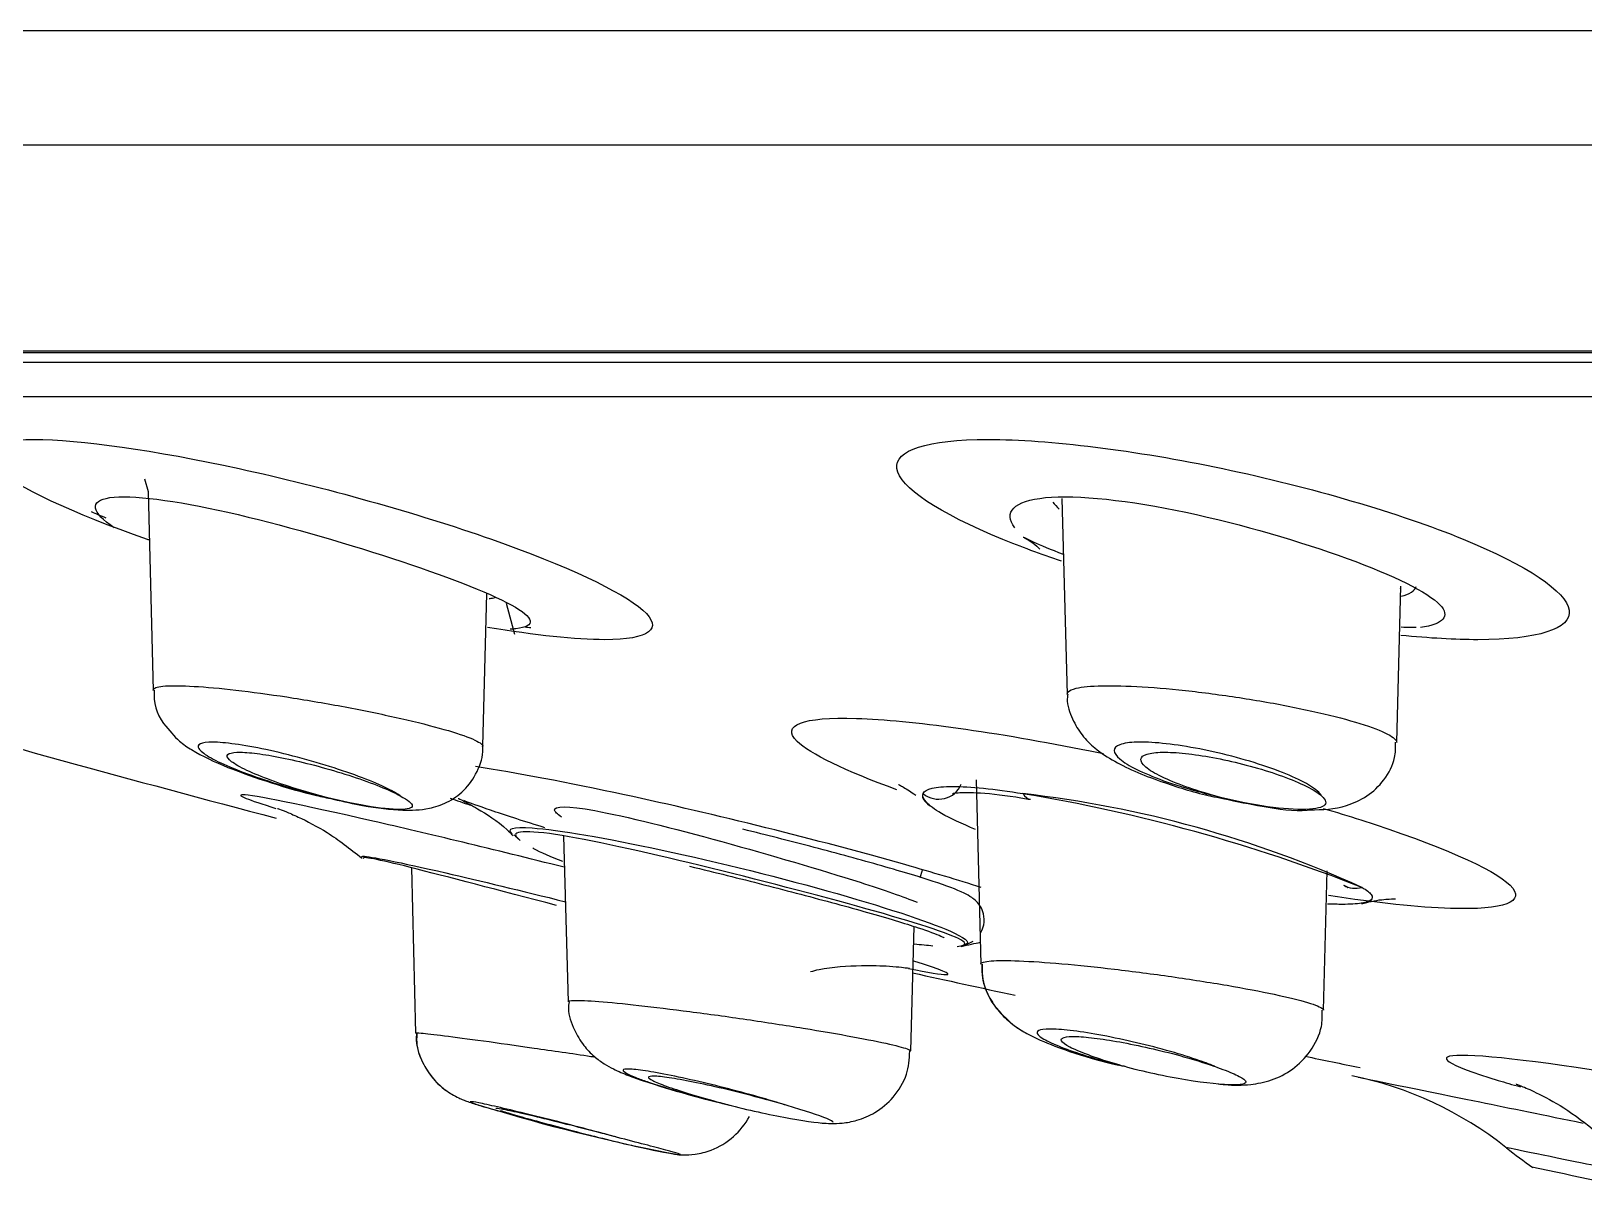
# Model space of a CAD drawing. Header units: millimetres. Extents: x -60 to 7633, y -2614 to 2146.
# Drawn here: x 2912.05 to 2924.79, y 1865.37 to 1874.91 of the extents above; entities that cross this region are included whole.
import ezdxf

# ---------------------------------------------------------------- set-up
doc = ezdxf.new("R2010")
doc.units = ezdxf.units.MM
doc.layers.get('0').update_dxf_attribs({"color": 250})

msp = doc.modelspace()

# ---------------------------------------------------------------- linework, layer by layer
at = {"linetype": 'Continuous'}
for p, q in [((3038.242, 1874.913), (2896.242, 1874.913)), ((3037.593, 1873.976), (2896.891, 1873.976)), ((3032.908, 1872.287), (2901.577, 1872.287)), ((2901.642, 1872.276), (3032.842, 1872.276)), ((3032.248, 1872.192), (2902.237, 1872.192)), ((2902.444, 1871.914), (3032.04, 1871.914)), ((2912.985, 1871.239), (2913.014, 1871.133)), ((2913.014, 1871.134), (2913.056, 1869.502)), ((2920.511, 1871.077), (2920.553, 1869.468)), ((2915.761, 1869.043), (2915.794, 1870.297)), ((2923.257, 1869.076), (2923.291, 1870.358)), ((2923.288, 1870.337), (2923.291, 1870.347)), ((2915.952, 1870.217), (2916.021, 1869.962)), ((2919.806, 1868.769), (2919.845, 1867.255)), ((2916.423, 1868.305), (2916.459, 1866.946)), ((2915.174, 1868.046), (2915.209, 1866.688)), ((2919.349, 1867.966), (2919.366, 1868.028)), ((2922.657, 1866.879), (2922.687, 1868.021)), ((2919.271, 1866.545), (2919.298, 1867.564)), ((2915.209, 1866.688), (2915.209, 1866.688)), ((2919.271, 1866.543), (2919.271, 1866.545))]:
    msp.add_line(p, q, dxfattribs=at)
for centre, radius, start, end in [((2917.585, 1882.749), 12.812, 246.8465, 247.4223), ((2917.585, 1882.749), 12.812, 263.3675, 263.5899), ((2913.46, 1869.467), 0.397, 174.8722, 216.4587), ((2917.967, 1855.207), 13.63, 68.46, 80.6075), ((2919.136, 1859.433), 9.282, 65.595, 83.4724), ((2916.68, 1868.987), 0.943, 225.2363, 229.3644), ((2920.365, 1867.221), 0.51, 176.2338, 220.0528), ((2922.29, 1863.4), 3, 51.6036, 78.4561), ((2919.646, 1874.034), 8.151, 251.6284, 256.9202), ((2920.112, 1880.22), 14.785, 253.3716, 259.2845), ((2927.076, 1869.432), 4.7, 231.6117, 234.8976), ((2945.052, 1961.126), 97.747, 257.78163, 258.4168)]:
    msp.add_arc(centre, radius, start, end, dxfattribs=at)
for centre, major_axis, ratio, start_param, end_param in [((2919.499, 1868.807), (-0.185, 0.075), 0.98908, 1.269449, 3.137318), ((2920.279, 1868.807), (0.032, 0.197), 0.542696, 2.538659, 3.190397), ((2922.927, 1868.075), (0.099, 0.174), 0.937675, 3.105624, 3.917531)]:
    msp.add_ellipse(centre, major_axis=major_axis, ratio=ratio, start_param=start_param, end_param=end_param, dxfattribs=at)
for points, knots in [([(2913.02, 1870.737), (2913.016, 1870.738), (2913.012, 1870.739), (2912.39, 1870.958), (2911.936, 1871.17), (2911.593, 1871.473), (2911.705, 1871.561), (2912.078, 1871.561)], [0, 0, 0, 0, 0.003198, 0.003198, 0.501599, 0.501599, 1, 1, 1, 1]), ([(2912.078, 1871.561), (2912.451, 1871.561), (2913.07, 1871.473), (2914.455, 1871.171), (2915.219, 1870.957), (2916.441, 1870.528), (2916.899, 1870.314), (2917.246, 1870.006), (2917.128, 1869.918), (2916.525, 1869.918), (2916.19, 1869.954), (2915.799, 1870.019)], [0, 0, 0, 0, 0.215768, 0.215768, 0.431536, 0.431536, 0.647304, 0.647304, 0.863072, 0.863072, 1, 1, 1, 1]), ([(2920.508, 1870.562), (2920.335, 1870.621), (2920.172, 1870.681), (2919.495, 1870.958), (2919.178, 1871.17), (2919.134, 1871.473), (2919.406, 1871.561), (2919.905, 1871.561)], [0, 0, 0, 0, 0.121974, 0.121974, 0.560987, 0.560987, 1, 1, 1, 1]), ([(2919.905, 1871.561), (2920.405, 1871.561), (2921.111, 1871.473), (2922.55, 1871.171), (2923.279, 1870.957), (2924.328, 1870.528), (2924.649, 1870.314), (2924.693, 1870.006), (2924.416, 1869.918), (2923.738, 1869.918), (2923.524, 1869.93), (2923.291, 1869.953)], [0, 0, 0, 0, 0.228675, 0.228675, 0.45735, 0.45735, 0.686025, 0.686025, 0.914699, 0.914699, 1, 1, 1, 1]), ([(2912.736, 1870.837), (2912.546, 1870.962), (2912.529, 1871.058), (2912.873, 1871.109), (2913.235, 1871.062), (2914.104, 1870.865), (2914.594, 1870.723), (2915.442, 1870.446), (2915.802, 1870.308), (2916.184, 1870.099), (2916.203, 1870.027), (2916.017, 1870.006), (2916.002, 1870.004), (2915.985, 1870.004)], [0, 0, 0, 0, 0.196836, 0.196836, 0.393673, 0.393673, 0.590509, 0.590509, 0.787345, 0.787345, 0.984181, 0.984181, 1, 1, 1, 1]), ([(2920.124, 1870.837), (2920.027, 1870.962), (2920.115, 1871.058), (2920.636, 1871.109), (2921.066, 1871.062), (2921.991, 1870.865), (2922.47, 1870.723), (2923.231, 1870.446), (2923.513, 1870.308), (2923.698, 1870.112), (2923.642, 1870.045), (2923.452, 1870.017)], [0, 0, 0, 0, 0.205145, 0.205145, 0.41029, 0.41029, 0.615435, 0.615435, 0.82058, 0.82058, 1, 1, 1, 1]), ([(2920.194, 1870.76), (2920.195, 1870.759), (2920.215, 1870.747), (2920.274, 1870.717), (2920.327, 1870.663), (2920.329, 1870.661)], [0, 0, 0, 0, 0.3828424, 0.9782344, 1, 1, 1, 1]), ([(2920.523, 1870.618), (2920.422, 1870.656), (2920.291, 1870.711), (2920.22, 1870.748), (2920.206, 1870.755)], [0, 0, 0, 0, 0.6415798, 1, 1, 1, 1]), ([(2915.811, 1870.256), (2915.817, 1870.256), (2915.823, 1870.257), (2915.844, 1870.26), (2915.858, 1870.263), (2915.87, 1870.266)], [0, 0, 0, 0, 0.260849, 0.260849, 1, 1, 1, 1]), ([(2923.416, 1870.017), (2923.403, 1870.017), (2923.371, 1870.017), (2923.323, 1870.019), (2923.293, 1870.02)], [0, 0, 0, 0, 0.454169, 1, 1, 1, 1]), ([(2913.056, 1869.504), (2913.056, 1869.507), (2913.057, 1869.509), (2913.058, 1869.511), (2913.066, 1869.525), (2913.099, 1869.534), (2913.156, 1869.538), (2913.212, 1869.542), (2913.293, 1869.541), (2913.391, 1869.535), (2913.489, 1869.53), (2913.607, 1869.519), (2913.735, 1869.504), (2913.864, 1869.489), (2914.007, 1869.47), (2914.152, 1869.448), (2914.3, 1869.425), (2914.454, 1869.399), (2914.602, 1869.372), (2914.753, 1869.344), (2914.901, 1869.313), (2915.036, 1869.283), (2915.172, 1869.253), (2915.298, 1869.222), (2915.402, 1869.193), (2915.507, 1869.164), (2915.593, 1869.136), (2915.654, 1869.112), (2915.714, 1869.088), (2915.75, 1869.066), (2915.759, 1869.05), (2915.76, 1869.047), (2915.761, 1869.044), (2915.761, 1869.041)], [0, 0, 0, 0, 0.016646, 0.016646, 0.016646, 0.122683, 0.122683, 0.122683, 0.227488, 0.227488, 0.227488, 0.331674, 0.331674, 0.331674, 0.436574, 0.436574, 0.436574, 0.5432, 0.5432, 0.5432, 0.651844, 0.651844, 0.651844, 0.761931, 0.761931, 0.761931, 0.872224, 0.872224, 0.872224, 0.981364, 0.981364, 0.981364, 1, 1, 1, 1]), ([(2920.553, 1869.471), (2920.553, 1869.478), (2920.556, 1869.485), (2920.562, 1869.491), (2920.573, 1869.502), (2920.595, 1869.512), (2920.627, 1869.519)], [0, 0, 0, 0, 0.355074, 0.355074, 0.355074, 1, 1, 1, 1]), ([(2920.627, 1869.519), (2920.676, 1869.531), (2920.749, 1869.538), (2920.841, 1869.54), (2920.933, 1869.542), (2921.046, 1869.539), (2921.17, 1869.531), (2921.295, 1869.524), (2921.434, 1869.511), (2921.578, 1869.495), (2921.722, 1869.478), (2921.874, 1869.457), (2922.022, 1869.434), (2922.172, 1869.41), (2922.322, 1869.383), (2922.458, 1869.354), (2922.598, 1869.326), (2922.728, 1869.295), (2922.838, 1869.265), (2922.949, 1869.234), (2923.044, 1869.204), (2923.113, 1869.175), (2923.183, 1869.147), (2923.229, 1869.12), (2923.248, 1869.097), (2923.254, 1869.089), (2923.257, 1869.081), (2923.257, 1869.074)], [0, 0, 0, 0, 0.1167865, 0.1167865, 0.1167865, 0.2335957, 0.2335957, 0.2335957, 0.3501746, 0.3501746, 0.3501746, 0.4678299, 0.4678299, 0.4678299, 0.5875574, 0.5875574, 0.5875574, 0.7094879, 0.7094879, 0.7094879, 0.8327968, 0.8327968, 0.8327968, 0.9560125, 0.9560125, 0.9560125, 1, 1, 1, 1]), ([(2920.559, 1869.47), (2920.557, 1869.457), (2920.548, 1869.39), (2920.594, 1869.265), (2920.674, 1869.128), (2920.796, 1869.011), (2920.993, 1868.883), (2921.298, 1868.757), (2921.641, 1868.651), (2921.796, 1868.622), (2921.831, 1868.615)], [0, 0, 0, 0, 0.020363, 0.117572, 0.209025, 0.309183, 0.449727, 0.731632, 0.947697, 1, 1, 1, 1]), ([(2913.141, 1869.231), (2913.188, 1869.173), (2913.258, 1869.088), (2913.423, 1868.98), (2913.647, 1868.873), (2914.007, 1868.746), (2914.328, 1868.652), (2914.482, 1868.62), (2914.531, 1868.61)], [0, 0, 0, 0, 0.130784, 0.226363, 0.473682, 0.705842, 0.919112, 1, 1, 1, 1]), ([(2919.157, 1868.687), (2918.733, 1868.841), (2918.443, 1868.981), (2918.202, 1869.217), (2918.383, 1869.286), (2919.269, 1869.258), (2919.969, 1869.161), (2920.778, 1868.998), (2920.815, 1868.991), (2920.852, 1868.983)], [0, 0, 0, 0, 0.274088, 0.274088, 0.628576, 0.628576, 0.983064, 0.983064, 1, 1, 1, 1]), ([(2915.082, 1868.637), (2915.064, 1868.649), (2915.042, 1868.663), (2915.015, 1868.677), (2914.966, 1868.704), (2914.903, 1868.732), (2914.83, 1868.762), (2914.755, 1868.792), (2914.668, 1868.824), (2914.575, 1868.854), (2914.481, 1868.885), (2914.379, 1868.916), (2914.278, 1868.943), (2914.178, 1868.971), (2914.076, 1868.995), (2913.981, 1869.016), (2913.89, 1869.035), (2913.802, 1869.051), (2913.727, 1869.061), (2913.655, 1869.071), (2913.592, 1869.077), (2913.544, 1869.077), (2913.497, 1869.077), (2913.463, 1869.073), (2913.443, 1869.064), (2913.424, 1869.055), (2913.42, 1869.042), (2913.43, 1869.025), (2913.435, 1869.016), (2913.445, 1869.005), (2913.459, 1868.994), (2913.487, 1868.972), (2913.532, 1868.945), (2913.59, 1868.917), (2913.647, 1868.889), (2913.719, 1868.859), (2913.799, 1868.829), (2913.882, 1868.797), (2913.975, 1868.766), (2914.071, 1868.736), (2914.169, 1868.705), (2914.272, 1868.676), (2914.373, 1868.65), (2914.392, 1868.646), (2914.41, 1868.641), (2914.428, 1868.637)], [0, 0, 0, 0, 0.040922, 0.040922, 0.040922, 0.115911, 0.115911, 0.115911, 0.193865, 0.193865, 0.193865, 0.273147, 0.273147, 0.273147, 0.35132, 0.35132, 0.35132, 0.426382, 0.426382, 0.426382, 0.497914, 0.497914, 0.497914, 0.56717, 0.56717, 0.56717, 0.636235, 0.636235, 0.636235, 0.674639, 0.674639, 0.674639, 0.751348, 0.751348, 0.751348, 0.82792, 0.82792, 0.82792, 0.906527, 0.906527, 0.906527, 0.985748, 0.985748, 0.985748, 1, 1, 1, 1]), ([(2914.428, 1868.637), (2914.352, 1868.657), (2914.274, 1868.68), (2914.201, 1868.703), (2914.118, 1868.73), (2914.038, 1868.758), (2913.968, 1868.785), (2913.897, 1868.812), (2913.834, 1868.84), (2913.785, 1868.865), (2913.737, 1868.89), (2913.701, 1868.913), (2913.681, 1868.932), (2913.662, 1868.95), (2913.658, 1868.965), (2913.669, 1868.976), (2913.68, 1868.986), (2913.705, 1868.992), (2913.743, 1868.994), (2913.779, 1868.996), (2913.829, 1868.993), (2913.886, 1868.986), (2913.944, 1868.98), (2914.011, 1868.969), (2914.083, 1868.955), (2914.156, 1868.941), (2914.236, 1868.923), (2914.315, 1868.903), (2914.399, 1868.883), (2914.484, 1868.859), (2914.566, 1868.835), (2914.651, 1868.809), (2914.733, 1868.782), (2914.808, 1868.755), (2914.884, 1868.727), (2914.953, 1868.699), (2915.01, 1868.673), (2915.037, 1868.661), (2915.061, 1868.648), (2915.082, 1868.637)], [0, 0, 0, 0, 0.072938, 0.072938, 0.072938, 0.156677, 0.156677, 0.156677, 0.242188, 0.242188, 0.242188, 0.326908, 0.326908, 0.326908, 0.408519, 0.408519, 0.408519, 0.486276, 0.486276, 0.486276, 0.561296, 0.561296, 0.561296, 0.635759, 0.635759, 0.635759, 0.711877, 0.711877, 0.711877, 0.791173, 0.791173, 0.791173, 0.873988, 0.873988, 0.873988, 0.95919, 0.95919, 0.95919, 1, 1, 1, 1]), ([(2914.531, 1868.61), (2914.622, 1868.589), (2914.825, 1868.543), (2915.081, 1868.515), (2915.285, 1868.52), (2915.467, 1868.576), (2915.614, 1868.678), (2915.72, 1868.829), (2915.767, 1868.969), (2915.759, 1869.036), (2915.758, 1869.044)], [0, 0, 0, 0, 0.14864, 0.387193, 0.557296, 0.659348, 0.762755, 0.873753, 0.986898, 1, 1, 1, 1]), ([(2922.64, 1868.637), (2922.637, 1868.643), (2922.632, 1868.65), (2922.626, 1868.657), (2922.604, 1868.681), (2922.566, 1868.709), (2922.516, 1868.737), (2922.463, 1868.767), (2922.396, 1868.798), (2922.319, 1868.828), (2922.24, 1868.86), (2922.149, 1868.891), (2922.052, 1868.92), (2921.957, 1868.948), (2921.854, 1868.975), (2921.752, 1868.998), (2921.654, 1869.02), (2921.555, 1869.038), (2921.463, 1869.052), (2921.375, 1869.064), (2921.292, 1869.073), (2921.221, 1869.076), (2921.152, 1869.079), (2921.093, 1869.077), (2921.048, 1869.071), (2921.023, 1869.067), (2921.003, 1869.062), (2920.986, 1869.056), (2920.955, 1869.044), (2920.939, 1869.028), (2920.939, 1869.008), (2920.94, 1868.988), (2920.956, 1868.964), (2920.986, 1868.939), (2921.018, 1868.912), (2921.065, 1868.883), (2921.124, 1868.854), (2921.185, 1868.824), (2921.261, 1868.792), (2921.345, 1868.761), (2921.43, 1868.73), (2921.526, 1868.7), (2921.626, 1868.673), (2921.671, 1868.66), (2921.718, 1868.648), (2921.765, 1868.637)], [0, 0, 0, 0, 0.020536, 0.020536, 0.020536, 0.094589, 0.094589, 0.094589, 0.171825, 0.171825, 0.171825, 0.250965, 0.250965, 0.250965, 0.329694, 0.329694, 0.329694, 0.405746, 0.405746, 0.405746, 0.478197, 0.478197, 0.478197, 0.547893, 0.547893, 0.547893, 0.58581, 0.58581, 0.58581, 0.658609, 0.658609, 0.658609, 0.731245, 0.731245, 0.731245, 0.806333, 0.806333, 0.806333, 0.884377, 0.884377, 0.884377, 0.963678, 0.963678, 0.963678, 1, 1, 1, 1]), ([(2921.765, 1868.637), (2921.765, 1868.637), (2921.765, 1868.637), (2921.765, 1868.637), (2921.682, 1868.66), (2921.601, 1868.685), (2921.528, 1868.711), (2921.453, 1868.738), (2921.385, 1868.766), (2921.33, 1868.793), (2921.273, 1868.82), (2921.228, 1868.847), (2921.199, 1868.872), (2921.17, 1868.896), (2921.156, 1868.919), (2921.158, 1868.937), (2921.16, 1868.955), (2921.177, 1868.969), (2921.209, 1868.979), (2921.239, 1868.988), (2921.283, 1868.994), (2921.338, 1868.994), (2921.391, 1868.995), (2921.455, 1868.992), (2921.524, 1868.984), (2921.594, 1868.977), (2921.671, 1868.965), (2921.749, 1868.951), (2921.829, 1868.936), (2921.912, 1868.918), (2921.992, 1868.897), (2922.076, 1868.876), (2922.159, 1868.852), (2922.235, 1868.827), (2922.313, 1868.801), (2922.387, 1868.774), (2922.448, 1868.747), (2922.512, 1868.719), (2922.565, 1868.691), (2922.603, 1868.666), (2922.617, 1868.656), (2922.63, 1868.646), (2922.64, 1868.637)], [0, 0, 0, 0, 0.000031, 0.000031, 0.000031, 0.080794, 0.080794, 0.080794, 0.1648, 0.1648, 0.1648, 0.250361, 0.250361, 0.250361, 0.334874, 0.334874, 0.334874, 0.416123, 0.416123, 0.416123, 0.49355, 0.49355, 0.49355, 0.568422, 0.568422, 0.568422, 0.642961, 0.642961, 0.642961, 0.719339, 0.719339, 0.719339, 0.798987, 0.798987, 0.798987, 0.88211, 0.88211, 0.88211, 0.967438, 0.967438, 0.967438, 1, 1, 1, 1]), ([(2922.543, 1868.522), (2922.652, 1868.522), (2922.795, 1868.529), (2923.015, 1868.625), (2923.16, 1868.76), (2923.248, 1868.926), (2923.248, 1869.03), (2923.247, 1869.076)], [0, 0, 0, 0, 0.340472, 0.525048, 0.703996, 0.886531, 1, 1, 1, 1]), ([(2919.848, 1867.885), (2919.658, 1867.945), (2919.448, 1868.008), (2918.505, 1868.276), (2917.662, 1868.486), (2916.456, 1868.745), (2916.033, 1868.825), (2915.699, 1868.877)], [0, 0, 0, 0, 0.161849, 0.161849, 0.676528, 0.676528, 1, 1, 1, 1]), ([(2919.17, 1868.73), (2919.17, 1868.73), (2919.181, 1868.725), (2919.234, 1868.695), (2919.291, 1868.657), (2919.311, 1868.643)], [0, 0, 0, 0, 0.281676, 0.790109, 1, 1, 1, 1]), ([(2916.426, 1868.051), (2915.855, 1868.194), (2915.303, 1868.327), (2914.267, 1868.565), (2913.873, 1868.645), (2913.791, 1868.645)], [0, 0, 0, 0, 0.429563, 0.429563, 1, 1, 1, 1]), ([(2915.082, 1868.637), (2915.146, 1868.602), (2915.181, 1868.574), (2915.181, 1868.536), (2915.146, 1868.525), (2915.012, 1868.525), (2914.915, 1868.535), (2914.688, 1868.574), (2914.558, 1868.602), (2914.428, 1868.637)], [0, 0, 0, 0, 0.25, 0.25, 0.5, 0.5, 0.75, 0.75, 1, 1, 1, 1]), ([(2915.559, 1868.616), (2915.559, 1868.616), (2915.561, 1868.615), (2915.589, 1868.603), (2915.727, 1868.525), (2915.897, 1868.423), (2915.991, 1868.328), (2916.009, 1868.31)], [0, 0, 0, 0, 0.031606, 0.29367, 0.54801, 0.925257, 1, 1, 1, 1]), ([(2916.268, 1868.375), (2916.259, 1868.378), (2916.088, 1868.431), (2915.818, 1868.518), (2915.65, 1868.58), (2915.603, 1868.598)], [0, 0, 0, 0, 0.031405, 0.560101, 1, 1, 1, 1]), ([(2919.372, 1868.655), (2919.36, 1868.638), (2919.364, 1868.618), (2919.398, 1868.579), (2919.417, 1868.563), (2919.443, 1868.546)], [0, 0, 0, 0, 0.618629, 0.618629, 1, 1, 1, 1]), ([(2919.803, 1868.361), (2919.689, 1868.406), (2919.594, 1868.451), (2919.465, 1868.525), (2919.424, 1868.556), (2919.373, 1868.611), (2919.364, 1868.635), (2919.372, 1868.655)], [0, 0, 0, 0, 0.3862047, 0.3862047, 0.6931023, 0.6931023, 1, 1, 1, 1]), ([(2919.372, 1868.655), (2919.381, 1868.674), (2919.405, 1868.689), (2919.486, 1868.708), (2919.543, 1868.714), (2919.685, 1868.714), (2919.77, 1868.709), (2919.965, 1868.689), (2920.073, 1868.674), (2920.191, 1868.655)], [0, 0, 0, 0, 0.25, 0.25, 0.5, 0.5, 0.75, 0.75, 1, 1, 1, 1]), ([(2919.613, 1868.655), (2919.614, 1868.655), (2919.618, 1868.657), (2919.661, 1868.665), (2919.819, 1868.666), (2920.041, 1868.644), (2920.207, 1868.615), (2920.251, 1868.608)], [0, 0, 0, 0, 0.038707, 0.222065, 0.496273, 0.884834, 1, 1, 1, 1]), ([(2922.64, 1868.637), (2922.679, 1868.602), (2922.686, 1868.574), (2922.632, 1868.536), (2922.57, 1868.525), (2922.391, 1868.525), (2922.276, 1868.535), (2922.026, 1868.574), (2921.892, 1868.602), (2921.765, 1868.637)], [0, 0, 0, 0, 0.25, 0.25, 0.5, 0.5, 0.75, 0.75, 1, 1, 1, 1]), ([(2921.831, 1868.615), (2921.95, 1868.589), (2922.18, 1868.544), (2922.428, 1868.507), (2922.536, 1868.521), (2922.543, 1868.522)], [0, 0, 0, 0, 0.423695, 0.965522, 1, 1, 1, 1]), ([(2914.075, 1868.534), (2914.075, 1868.534), (2914.082, 1868.531), (2914.129, 1868.514), (2914.267, 1868.455), (2914.506, 1868.333), (2914.666, 1868.206), (2914.769, 1868.124)], [0, 0, 0, 0, 0.111504, 0.282527, 0.432011, 0.69018, 1, 1, 1, 1]), ([(2916.349, 1868.518), (2916.34, 1868.556), (2916.456, 1868.557), (2916.936, 1868.468), (2917.318, 1868.372), (2917.721, 1868.261)], [0, 0, 0, 0, 0.46157, 0.46157, 1, 1, 1, 1]), ([(2916.405, 1868.463), (2916.387, 1868.475), (2916.373, 1868.486), (2916.355, 1868.504), (2916.35, 1868.511), (2916.349, 1868.518)], [0, 0, 0, 0, 0.531876, 0.531876, 1, 1, 1, 1]), ([(2922.653, 1868.534), (2922.76, 1868.503), (2922.863, 1868.471), (2923.599, 1868.236), (2924.051, 1868.038), (2924.188, 1867.903)], [0, 0, 0, 0, 0.134846, 0.134846, 1, 1, 1, 1]), ([(2916.001, 1868.326), (2915.951, 1868.367), (2916.005, 1868.385), (2916.377, 1868.358), (2916.769, 1868.291), (2917.693, 1868.092), (2918.224, 1867.96), (2919.109, 1867.708), (2919.463, 1867.589), (2919.739, 1867.458), (2919.763, 1867.424), (2919.706, 1867.412)], [0, 0, 0, 0, 0.1688311, 0.1688311, 0.3958396, 0.3958396, 0.6228481, 0.6228481, 0.8498565, 0.8498565, 1, 1, 1, 1]), ([(2917.631, 1868.043), (2917.155, 1868.16), (2916.708, 1868.262), (2916.112, 1868.36), (2915.977, 1868.35), (2916.049, 1868.285), (2916.051, 1868.283), (2916.054, 1868.281)], [0, 0, 0, 0, 0.491757, 0.491757, 0.983514, 0.983514, 1, 1, 1, 1]), ([(2919.846, 1867.516), (2919.857, 1867.535), (2919.876, 1867.585), (2919.873, 1867.665), (2919.844, 1867.732), (2919.805, 1867.776), (2919.76, 1867.811), (2919.672, 1867.859), (2919.47, 1867.933), (2919.031, 1868.065), (2918.463, 1868.219), (2918.095, 1868.312), (2917.893, 1868.363)], [0, 0, 0, 0, 0.024706, 0.057461, 0.084645, 0.111631, 0.144873, 0.206773, 0.398474, 0.612632, 0.817123, 1, 1, 1, 1]), ([(2917.721, 1868.261), (2918.124, 1868.15), (2918.529, 1868.031), (2919.052, 1867.864), (2919.212, 1867.807), (2919.322, 1867.763)], [0, 0, 0, 0, 0.622664, 0.622664, 1, 1, 1, 1]), ([(2916.364, 1867.738), (2915.897, 1867.859), (2915.46, 1867.975), (2914.898, 1868.116), (2914.758, 1868.144), (2914.784, 1868.123)], [0, 0, 0, 0, 0.523629, 0.523629, 1, 1, 1, 1]), ([(2914.777, 1868.141), (2914.83, 1868.141), (2915.08, 1868.091), (2915.734, 1867.94), (2916.081, 1867.857), (2916.437, 1867.768)], [0, 0, 0, 0, 0.574899, 0.574899, 1, 1, 1, 1]), ([(2916.17, 1868.209), (2916.172, 1868.208), (2916.228, 1868.174), (2916.315, 1868.138), (2916.414, 1868.101)], [0, 0, 0, 0, 0.0375441, 1, 1, 1, 1]), ([(2917.455, 1868.059), (2917.568, 1868.032), (2917.852, 1867.963), (2918.384, 1867.826), (2918.935, 1867.677), (2919.332, 1867.557), (2919.509, 1867.493), (2919.545, 1867.472), (2919.544, 1867.472)], [0, 0, 0, 0, 0.110984, 0.326385, 0.544105, 0.759325, 0.926601, 1, 1, 1, 1]), ([(2919.691, 1867.409), (2919.721, 1867.415), (2919.724, 1867.427), (2919.627, 1867.493), (2919.357, 1867.582), (2918.595, 1867.798), (2918.106, 1867.926), (2917.631, 1868.043)], [0, 0, 0, 0, 0.158213, 0.158213, 0.579107, 0.579107, 1, 1, 1, 1]), ([(2924.188, 1867.903), (2924.325, 1867.767), (2924.141, 1867.698), (2923.44, 1867.721), (2923.093, 1867.758), (2922.698, 1867.818)], [0, 0, 0, 0, 0.632627, 0.632627, 1, 1, 1, 1]), ([(2922.822, 1867.903), (2922.829, 1867.899), (2922.853, 1867.888), (2922.859, 1867.882), (2922.857, 1867.883)], [0, 0, 0, 0, 0.241107, 1, 1, 1, 1]), ([(2922.971, 1867.886), (2923.01, 1867.863), (2923.035, 1867.844), (2923.06, 1867.809), (2923.06, 1867.794), (2923.035, 1867.772), (2923.015, 1867.764), (2922.985, 1867.758)], [0, 0, 0, 0, 0.352823, 0.352823, 0.705646, 0.705646, 1, 1, 1, 1]), ([(2922.985, 1867.758), (2922.98, 1867.757), (2922.973, 1867.756), (2922.927, 1867.749), (2922.875, 1867.746), (2922.775, 1867.746), (2922.734, 1867.747), (2922.69, 1867.749)], [0, 0, 0, 0, 0.095332, 0.095332, 0.670597, 0.670597, 1, 1, 1, 1]), ([(2922.97, 1867.751), (2922.999, 1867.758), (2923.097, 1867.784), (2923.206, 1867.79), (2923.244, 1867.792), (2923.246, 1867.792), (2923.246, 1867.792)], [0, 0, 0, 0, 0.14781, 0.577556, 0.963885, 1, 1, 1, 1]), ([(2919.65, 1867.4), (2919.67, 1867.402), (2919.707, 1867.409), (2919.759, 1867.43), (2919.782, 1867.445)], [0, 0, 0, 0, 0.585789, 1, 1, 1, 1]), ([(2918.449, 1867.194), (2918.474, 1867.201), (2918.605, 1867.234), (2918.843, 1867.247), (2919.081, 1867.242), (2919.201, 1867.23), (2919.25, 1867.223), (2919.259, 1867.222), (2919.259, 1867.222)], [0, 0, 0, 0, 0.060602, 0.363319, 0.5893, 0.731164, 0.863629, 1, 1, 1, 1]), ([(2919.253, 1867.22), (2919.416, 1867.187), (2919.522, 1867.17), (2919.617, 1867.17), (2919.522, 1867.209), (2919.297, 1867.279)], [0, 0, 0, 0, 0.40148, 0.40148, 1, 1, 1, 1]), ([(2919.845, 1867.255), (2919.845, 1867.256), (2919.845, 1867.256), (2919.845, 1867.257), (2919.847, 1867.269), (2919.876, 1867.277), (2919.93, 1867.282), (2919.983, 1867.286), (2920.063, 1867.286), (2920.161, 1867.282), (2920.259, 1867.278), (2920.379, 1867.27), (2920.511, 1867.259), (2920.643, 1867.247), (2920.791, 1867.232), (2920.942, 1867.214), (2921.095, 1867.196), (2921.256, 1867.175), (2921.411, 1867.153), (2921.567, 1867.13), (2921.723, 1867.106), (2921.865, 1867.082), (2922.008, 1867.057), (2922.14, 1867.032), (2922.252, 1867.008), (2922.364, 1866.984), (2922.458, 1866.961), (2922.525, 1866.941), (2922.592, 1866.921), (2922.636, 1866.903), (2922.651, 1866.888), (2922.655, 1866.884), (2922.657, 1866.881), (2922.657, 1866.877)], [0, 0, 0, 0, 0.004276, 0.004276, 0.004276, 0.110933, 0.110933, 0.110933, 0.216777, 0.216777, 0.216777, 0.322142, 0.322142, 0.322142, 0.427868, 0.427868, 0.427868, 0.534631, 0.534631, 0.534631, 0.642663, 0.642663, 0.642663, 0.751646, 0.751646, 0.751646, 0.860837, 0.860837, 0.860837, 0.969389, 0.969389, 0.969389, 1, 1, 1, 1]), ([(2919.855, 1867.253), (2919.854, 1867.213), (2919.853, 1867.121), (2919.913, 1866.977), (2920.003, 1866.849), (2920.103, 1866.761), (2920.163, 1866.721), (2920.191, 1866.705)], [0, 0, 0, 0, 0.151555, 0.396045, 0.614773, 0.824319, 1, 1, 1, 1]), ([(2916.459, 1866.948), (2916.458, 1866.954), (2916.477, 1866.958), (2916.512, 1866.958), (2916.555, 1866.959), (2916.624, 1866.956), (2916.713, 1866.949), (2916.802, 1866.942), (2916.914, 1866.931), (2917.04, 1866.917), (2917.166, 1866.903), (2917.31, 1866.886), (2917.458, 1866.866), (2917.609, 1866.847), (2917.769, 1866.825), (2917.925, 1866.802), (2918.083, 1866.778), (2918.242, 1866.754), (2918.389, 1866.73), (2918.537, 1866.706), (2918.676, 1866.682), (2918.796, 1866.66), (2918.915, 1866.638), (2919.018, 1866.617), (2919.095, 1866.599), (2919.172, 1866.582), (2919.226, 1866.567), (2919.252, 1866.556), (2919.264, 1866.55), (2919.271, 1866.546), (2919.271, 1866.542)], [0, 0, 0, 0, 0.088254, 0.088254, 0.088254, 0.193878, 0.193878, 0.193878, 0.299373, 0.299373, 0.299373, 0.405517, 0.405517, 0.405517, 0.512804, 0.512804, 0.512804, 0.621238, 0.621238, 0.621238, 0.73032, 0.73032, 0.73032, 0.839257, 0.839257, 0.839257, 0.947313, 0.947313, 0.947313, 1, 1, 1, 1]), ([(2916.467, 1866.947), (2916.464, 1866.927), (2916.456, 1866.852), (2916.503, 1866.722), (2916.58, 1866.59), (2916.671, 1866.497), (2916.758, 1866.435), (2916.85, 1866.385), (2916.948, 1866.344), (2917.031, 1866.314), (2917.076, 1866.298)], [0, 0, 0, 0, 0.047406, 0.206008, 0.338952, 0.453769, 0.555296, 0.659588, 0.841134, 1, 1, 1, 1]), ([(2919.974, 1866.893), (2920.028, 1866.836), (2920.105, 1866.754), (2920.262, 1866.662), (2920.456, 1866.578), (2920.727, 1866.487), (2920.909, 1866.442), (2920.974, 1866.426)], [0, 0, 0, 0, 0.176531, 0.295107, 0.552213, 0.862351, 1, 1, 1, 1]), ([(2921.792, 1866.274), (2921.812, 1866.271), (2921.907, 1866.259), (2922.032, 1866.261), (2922.228, 1866.295), (2922.409, 1866.386), (2922.558, 1866.537), (2922.647, 1866.717), (2922.647, 1866.83), (2922.646, 1866.879)], [0, 0, 0, 0, 0.050051, 0.265875, 0.419906, 0.573206, 0.730966, 0.899046, 1, 1, 1, 1]), ([(2915.209, 1866.691), (2915.209, 1866.693), (2915.224, 1866.692), (2915.254, 1866.69), (2915.294, 1866.686), (2915.359, 1866.679), (2915.445, 1866.668), (2915.532, 1866.657), (2915.641, 1866.643), (2915.765, 1866.626), (2915.889, 1866.609), (2916.032, 1866.589), (2916.18, 1866.567), (2916.33, 1866.546), (2916.49, 1866.523), (2916.647, 1866.499), (2916.658, 1866.498), (2916.669, 1866.496), (2916.68, 1866.494)], [0, 0, 0, 0, 0.157313, 0.157313, 0.157313, 0.362456, 0.362456, 0.362456, 0.568202, 0.568202, 0.568202, 0.775773, 0.775773, 0.775773, 0.985604, 0.985604, 0.985604, 1, 1, 1, 1]), ([(2915.217, 1866.689), (2915.215, 1866.667), (2915.208, 1866.593), (2915.254, 1866.465), (2915.329, 1866.337), (2915.416, 1866.248), (2915.498, 1866.19), (2915.56, 1866.158), (2915.603, 1866.14), (2915.657, 1866.12), (2915.734, 1866.096), (2915.825, 1866.069), (2915.881, 1866.053)], [0, 0, 0, 0, 0.047375, 0.186745, 0.303244, 0.401986, 0.483075, 0.542461, 0.588157, 0.650358, 0.817391, 1, 1, 1, 1]), ([(2915.219, 1866.688), (2915.217, 1866.653), (2915.214, 1866.569), (2915.267, 1866.436), (2915.346, 1866.317), (2915.432, 1866.236), (2915.489, 1866.198), (2915.513, 1866.184)], [0, 0, 0, 0, 0.155472, 0.429303, 0.659981, 0.853536, 1, 1, 1, 1]), ([(2921.763, 1866.417), (2921.72, 1866.435), (2921.669, 1866.454), (2921.613, 1866.473), (2921.54, 1866.497), (2921.456, 1866.523), (2921.368, 1866.548), (2921.279, 1866.573), (2921.183, 1866.597), (2921.088, 1866.619), (2920.995, 1866.64), (2920.9, 1866.66), (2920.813, 1866.676), (2920.728, 1866.691), (2920.647, 1866.703), (2920.578, 1866.711), (2920.511, 1866.719), (2920.454, 1866.723), (2920.41, 1866.722), (2920.367, 1866.722), (2920.337, 1866.718), (2920.321, 1866.71), (2920.305, 1866.702), (2920.303, 1866.69), (2920.315, 1866.676), (2920.322, 1866.667), (2920.334, 1866.658), (2920.35, 1866.648), (2920.379, 1866.629), (2920.425, 1866.607), (2920.482, 1866.584), (2920.54, 1866.56), (2920.61, 1866.535), (2920.688, 1866.511), (2920.767, 1866.485), (2920.856, 1866.46), (2920.947, 1866.435), (2920.971, 1866.429), (2920.995, 1866.423), (2921.02, 1866.417)], [0, 0, 0, 0, 0.067983, 0.067983, 0.067983, 0.156771, 0.156771, 0.156771, 0.246492, 0.246492, 0.246492, 0.33505, 0.33505, 0.33505, 0.420849, 0.420849, 0.420849, 0.50365, 0.50365, 0.50365, 0.58459, 0.58459, 0.58459, 0.665507, 0.665507, 0.665507, 0.712064, 0.712064, 0.712064, 0.799863, 0.799863, 0.799863, 0.887551, 0.887551, 0.887551, 0.976845, 0.976845, 0.976845, 1, 1, 1, 1]), ([(2921.02, 1866.417), (2920.993, 1866.424), (2920.967, 1866.432), (2920.942, 1866.439), (2920.863, 1866.463), (2920.789, 1866.487), (2920.728, 1866.51), (2920.665, 1866.533), (2920.613, 1866.555), (2920.575, 1866.574), (2920.539, 1866.594), (2920.515, 1866.611), (2920.507, 1866.625), (2920.5, 1866.638), (2920.507, 1866.648), (2920.529, 1866.654), (2920.55, 1866.66), (2920.585, 1866.663), (2920.632, 1866.661), (2920.677, 1866.66), (2920.735, 1866.655), (2920.799, 1866.646), (2920.864, 1866.638), (2920.938, 1866.626), (2921.014, 1866.612), (2921.093, 1866.597), (2921.176, 1866.579), (2921.258, 1866.56), (2921.343, 1866.54), (2921.429, 1866.519), (2921.509, 1866.496), (2921.591, 1866.473), (2921.669, 1866.449), (2921.736, 1866.426), (2921.745, 1866.423), (2921.754, 1866.42), (2921.763, 1866.417)], [0, 0, 0, 0, 0.031673, 0.031673, 0.031673, 0.131289, 0.131289, 0.131289, 0.231599, 0.231599, 0.231599, 0.330272, 0.330272, 0.330272, 0.425717, 0.425717, 0.425717, 0.517929, 0.517929, 0.517929, 0.608356, 0.608356, 0.608356, 0.699081, 0.699081, 0.699081, 0.791967, 0.791967, 0.791967, 0.888021, 0.888021, 0.888021, 0.986994, 0.986994, 0.986994, 1, 1, 1, 1]), ([(2918.535, 1865.953), (2918.592, 1865.947), (2918.671, 1865.943), (2918.838, 1865.971), (2918.99, 1866.036), (2919.138, 1866.161), (2919.249, 1866.343), (2919.259, 1866.473), (2919.263, 1866.543)], [0, 0, 0, 0, 0.213116, 0.331771, 0.475594, 0.645189, 0.832901, 1, 1, 1, 1]), ([(2923.791, 1866.507), (2923.548, 1866.507), (2923.661, 1866.431), (2924.145, 1866.285), (2924.206, 1866.267), (2924.273, 1866.249)], [0, 0, 0, 0, 0.884371, 0.884371, 1, 1, 1, 1]), ([(2927.172, 1865.968), (2926.554, 1866.094), (2925.932, 1866.211), (2924.625, 1866.431), (2924.035, 1866.507), (2923.791, 1866.507)], [0, 0, 0, 0, 0.412166, 0.412166, 1, 1, 1, 1]), ([(2918.256, 1866.095), (2918.228, 1866.104), (2918.199, 1866.113), (2918.168, 1866.123), (2918.092, 1866.146), (2918.005, 1866.171), (2917.916, 1866.195), (2917.826, 1866.22), (2917.73, 1866.244), (2917.636, 1866.267), (2917.543, 1866.29), (2917.45, 1866.311), (2917.365, 1866.329), (2917.282, 1866.347), (2917.204, 1866.362), (2917.139, 1866.373), (2917.076, 1866.383), (2917.023, 1866.39), (2916.985, 1866.393), (2916.948, 1866.396), (2916.924, 1866.395), (2916.915, 1866.39), (2916.905, 1866.385), (2916.911, 1866.377), (2916.93, 1866.365), (2916.949, 1866.353), (2916.982, 1866.338), (2917.027, 1866.321), (2917.054, 1866.31), (2917.086, 1866.299), (2917.12, 1866.287), (2917.183, 1866.266), (2917.259, 1866.242), (2917.341, 1866.218), (2917.423, 1866.193), (2917.514, 1866.168), (2917.606, 1866.144), (2917.669, 1866.127), (2917.734, 1866.111), (2917.798, 1866.095)], [0, 0, 0, 0, 0.034767, 0.034767, 0.034767, 0.122266, 0.122266, 0.122266, 0.211348, 0.211348, 0.211348, 0.300128, 0.300128, 0.300128, 0.386775, 0.386775, 0.386775, 0.470489, 0.470489, 0.470489, 0.551869, 0.551869, 0.551869, 0.632488, 0.632488, 0.632488, 0.714126, 0.714126, 0.714126, 0.762445, 0.762445, 0.762445, 0.850943, 0.850943, 0.850943, 0.939382, 0.939382, 0.939382, 1, 1, 1, 1]), ([(2918.256, 1866.095), (2918.251, 1866.097), (2918.246, 1866.098), (2918.241, 1866.1), (2918.165, 1866.122), (2918.081, 1866.145), (2917.995, 1866.168), (2917.908, 1866.191), (2917.818, 1866.213), (2917.731, 1866.234), (2917.645, 1866.254), (2917.561, 1866.273), (2917.485, 1866.288), (2917.411, 1866.303), (2917.344, 1866.315), (2917.289, 1866.323), (2917.236, 1866.331), (2917.193, 1866.336), (2917.164, 1866.337), (2917.136, 1866.337), (2917.121, 1866.334), (2917.119, 1866.328), (2917.117, 1866.322), (2917.129, 1866.312), (2917.154, 1866.3), (2917.178, 1866.287), (2917.217, 1866.271), (2917.265, 1866.254), (2917.315, 1866.236), (2917.376, 1866.216), (2917.445, 1866.195), (2917.516, 1866.173), (2917.596, 1866.15), (2917.679, 1866.127), (2917.718, 1866.116), (2917.758, 1866.106), (2917.798, 1866.095)], [0, 0, 0, 0, 0.006379, 0.006379, 0.006379, 0.104524, 0.104524, 0.104524, 0.203948, 0.203948, 0.203948, 0.302455, 0.302455, 0.302455, 0.39822, 0.39822, 0.39822, 0.490756, 0.490756, 0.490756, 0.581081, 0.581081, 0.581081, 0.671085, 0.671085, 0.671085, 0.762676, 0.762676, 0.762676, 0.857104, 0.857104, 0.857104, 0.954508, 0.954508, 0.954508, 1, 1, 1, 1]), ([(2921.763, 1866.417), (2921.827, 1866.394), (2921.881, 1866.374), (2921.965, 1866.336), (2921.994, 1866.32), (2922.038, 1866.28), (2922.007, 1866.265), (2921.831, 1866.265), (2921.69, 1866.279), (2921.361, 1866.333), (2921.182, 1866.371), (2921.02, 1866.417)], [0, 0, 0, 0, 0.125, 0.125, 0.25, 0.25, 0.5, 0.5, 0.75, 0.75, 1, 1, 1, 1]), ([(2922.941, 1866.328), (2922.94, 1866.328), (2923.31, 1866.253), (2924.186, 1866.074), (2924.474, 1866.015), (2924.787, 1865.951)], [0, 0, 0, 0, 0.717394, 0.717394, 1, 1, 1, 1]), ([(2924.237, 1866.272), (2924.237, 1866.272), (2924.238, 1866.272), (2924.266, 1866.262), (2924.402, 1866.203), (2924.64, 1866.08), (2924.804, 1865.951), (2924.906, 1865.87)], [0, 0, 0, 0, 0.012966, 0.234095, 0.442675, 0.706301, 1, 1, 1, 1]), ([(2916.865, 1865.834), (2916.799, 1865.852), (2916.727, 1865.871), (2916.653, 1865.891), (2916.563, 1865.914), (2916.468, 1865.939), (2916.376, 1865.963), (2916.283, 1865.986), (2916.19, 1866.009), (2916.106, 1866.03), (2916.022, 1866.05), (2915.945, 1866.069), (2915.88, 1866.084), (2915.817, 1866.098), (2915.764, 1866.11), (2915.727, 1866.117), (2915.69, 1866.124), (2915.667, 1866.128), (2915.66, 1866.127), (2915.652, 1866.127), (2915.659, 1866.123), (2915.68, 1866.115), (2915.701, 1866.107), (2915.737, 1866.096), (2915.783, 1866.082), (2915.811, 1866.074), (2915.842, 1866.065), (2915.877, 1866.055), (2915.94, 1866.036), (2916.016, 1866.015), (2916.098, 1865.993), (2916.18, 1865.971), (2916.27, 1865.947), (2916.361, 1865.923), (2916.453, 1865.899), (2916.549, 1865.874), (2916.64, 1865.852), (2916.663, 1865.846), (2916.687, 1865.84), (2916.71, 1865.834)], [0, 0, 0, 0, 0.072271, 0.072271, 0.072271, 0.160454, 0.160454, 0.160454, 0.24944, 0.24944, 0.24944, 0.33732, 0.33732, 0.33732, 0.422668, 0.422668, 0.422668, 0.505287, 0.505287, 0.505287, 0.586232, 0.586232, 0.586232, 0.667187, 0.667187, 0.667187, 0.714133, 0.714133, 0.714133, 0.801433, 0.801433, 0.801433, 0.888632, 0.888632, 0.888632, 0.977264, 0.977264, 0.977264, 1, 1, 1, 1]), ([(2916.865, 1865.834), (2916.825, 1865.844), (2916.784, 1865.855), (2916.743, 1865.866), (2916.657, 1865.888), (2916.568, 1865.911), (2916.482, 1865.933), (2916.396, 1865.954), (2916.311, 1865.975), (2916.235, 1865.994), (2916.161, 1866.012), (2916.093, 1866.027), (2916.037, 1866.04), (2915.984, 1866.052), (2915.94, 1866.061), (2915.912, 1866.066), (2915.884, 1866.071), (2915.869, 1866.073), (2915.868, 1866.071), (2915.868, 1866.071), (2915.868, 1866.071), (2915.868, 1866.071)], [0, 0, 0, 0, 0.088774, 0.088774, 0.088774, 0.274812, 0.274812, 0.274812, 0.461628, 0.461628, 0.461628, 0.645274, 0.645274, 0.645274, 0.823263, 0.823263, 0.823263, 0.995849, 0.995849, 0.995849, 1, 1, 1, 1]), ([(2915.906, 1866.054), (2915.932, 1866.046), (2915.97, 1866.034), (2916.019, 1866.02), (2916.069, 1866.005), (2916.131, 1865.987), (2916.199, 1865.969), (2916.269, 1865.949), (2916.348, 1865.928), (2916.43, 1865.907), (2916.513, 1865.884), (2916.602, 1865.861), (2916.689, 1865.839), (2916.696, 1865.838), (2916.703, 1865.836), (2916.71, 1865.834)], [0, 0, 0, 0, 0.2352808, 0.2352808, 0.2352808, 0.4760447, 0.4760447, 0.4760447, 0.7244186, 0.7244186, 0.7244186, 0.9794642, 0.9794642, 0.9794642, 1, 1, 1, 1]), ([(2917.798, 1866.095), (2917.882, 1866.073), (2917.966, 1866.054), (2918.132, 1866.018), (2918.212, 1866.002), (2918.429, 1865.963), (2918.542, 1865.949), (2918.601, 1865.949), (2918.605, 1865.949), (2918.609, 1865.949)], [0, 0, 0, 0, 0.240126, 0.240126, 0.480252, 0.480252, 0.960504, 0.960504, 1, 1, 1, 1]), ([(2918.634, 1865.957), (2918.633, 1865.964), (2918.616, 1865.974), (2918.52, 1866.014), (2918.403, 1866.051), (2918.256, 1866.095)], [0, 0, 0, 0, 0.348933, 0.348933, 1, 1, 1, 1]), ([(2917.363, 1865.693), (2917.377, 1865.691), (2917.413, 1865.689), (2917.513, 1865.694), (2917.66, 1865.731), (2917.825, 1865.83), (2917.912, 1865.943), (2917.947, 1866.005)], [0, 0, 0, 0, 0.072565, 0.221011, 0.408393, 0.710718, 1, 1, 1, 1]), ([(2916.71, 1865.834), (2916.794, 1865.813), (2916.874, 1865.793), (2917.027, 1865.758), (2917.098, 1865.743), (2917.28, 1865.705), (2917.36, 1865.691), (2917.397, 1865.691), (2917.354, 1865.704), (2917.167, 1865.755), (2917.026, 1865.791), (2916.865, 1865.834)], [0, 0, 0, 0, 0.125, 0.125, 0.25, 0.25, 0.5, 0.5, 0.75, 0.75, 1, 1, 1, 1]), ([(2925.426, 1865.49), (2925.186, 1865.539), (2924.964, 1865.584), (2924.385, 1865.703), (2924.154, 1865.75), (2924.155, 1865.75)], [0, 0, 0, 0, 0.320776, 0.320776, 1, 1, 1, 1])]:
    msp.add_open_spline(points, degree=3, knots=knots, dxfattribs=at)
for points in [[(2920.436, 1871.047), (2920.45, 1871.028), (2920.468, 1871.008), (2920.489, 1870.988)], [(2923.292, 1870.275), (2923.364, 1870.292), (2923.406, 1870.319), (2923.416, 1870.354)], [(2910.557, 1869.42), (2911.718, 1869.086), (2912.894, 1868.762), (2914.065, 1868.454)], [(2913.791, 1868.645), (2913.732, 1868.645), (2913.831, 1868.605), (2914.062, 1868.534)], [(2915.493, 1868.617), (2915.545, 1868.599), (2915.6, 1868.58), (2915.658, 1868.56)], [(2914.77, 1868.135), (2914.764, 1868.139), (2914.766, 1868.141), (2914.777, 1868.141)], [(2919.298, 1867.422), (2919.355, 1867.416), (2919.407, 1867.411), (2919.453, 1867.407)], [(2919.685, 1867.401), (2919.743, 1867.414), (2919.795, 1867.426), (2919.843, 1867.435)], [(2919.286, 1867.184), (2919.566, 1867.122), (2919.846, 1867.061), (2920.128, 1867)], [(2922.505, 1866.5), (2922.654, 1866.469), (2922.805, 1866.438), (2922.957, 1866.407)]]:
    msp.add_open_spline(points, degree=3, dxfattribs=at)

doc.saveas('drawing.dxf')
